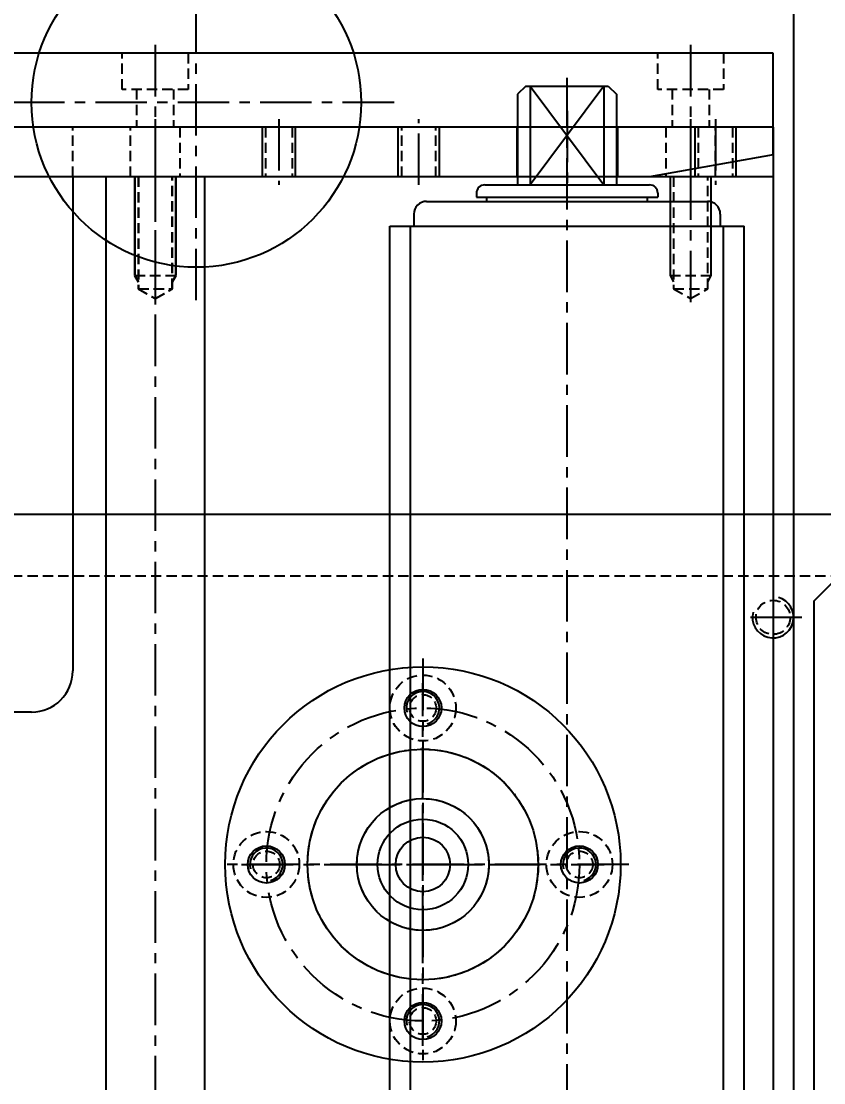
# Model space of a CAD drawing. Header units: inches. Extents: x 0 to 77285, y -118 to 40065.
# Drawn here: x 17468.4 to 17565.8, y 25886.6 to 26015.4 of the extents above; entities that cross this region are included whole.
import ezdxf

# ---------------------------------------------------------------- set-up
doc = ezdxf.new("R2010")
doc.units = ezdxf.units.IN
doc.header["$LTSCALE"] = 5
doc.header["$MEASUREMENT"] = 0
doc.linetypes.add('CENTER', pattern=[2, 1.25, -0.25, 0.25, -0.25])
doc.linetypes.add('HIDDEN', pattern=[0.375, 0.25, -0.125])
for name, color, linetype in [('11', 1, 'CENTER'), ('22', 2, 'HIDDEN'), ('44', 4, 'Continuous'), ('77', 40, 'HIDDEN'), ('A', 8, 'Continuous'), ('B', 123, 'Continuous'), ('G', 231, 'Continuous'), ('T', 3, 'Continuous')]:
    doc.layers.add(name, color=color, linetype=linetype)
doc.styles.add('SCI', font='')
doc.styles.get('SCI').set_extended_font_data('Gulim')
doc.dimstyles.new('SCH', dxfattribs={"dimtxt": 2.5, "dimasz": 2, "dimexe": 1.25, "dimexo": 0.625, "dimtad": 1, "dimdec": 8, "dimtxsty": 'SCI', "dimcen": 2.5, "dimclrd": 4, "dimclre": 4, "dimclrt": 7, "dimadec": 8, "dimazin": 2, "dimtfac": 1, "dimtdec": 8, "dimtmove": 0, "dimatfit": 3, "dimfxl": 1, "dimarcsym": 0})

# ---------------------------------------------------------------- blocks, each defined once
blk = doc.blocks.new('A$C49a8f0fe')
blk.add_line((520, 162.5), (2849.86, 162.5))
blk = doc.blocks.new('*D365')
at = {"color": 4, "lineweight": -2, "transparency": 16777216}
for p, q in [((17399.65, 26493.05), (17399.65, 27402.11)), ((17979.65, 23925.05), (17979.65, 27402.11)), ((17559.65, 27302.11), (17819.65, 27302.11))]:
    blk.add_line(p, q, dxfattribs=at)
at = {"color": 4, "transparency": 16777216}
for points in [[(17559.65, 27328.78), (17559.65, 27275.45), (17399.65, 27302.11)], [(17819.65, 27328.78), (17819.65, 27275.45), (17979.65, 27302.11)]]:
    blk.add_solid(points, dxfattribs=at)
at = {"layer": 'Defpoints', "color": 0, "transparency": 16777216}
for p in [(17979.65, 27302.11), (17399.65, 26443.05), (17979.65, 23875.05)]:
    blk.add_point(p, dxfattribs=at)
at = {"color": 7, "transparency": 16777216, "insert": (17689.65, 27454.64), "char_height": 200, "attachment_point": 5, "style": 'SCI'}
blk.add_mtext('580', dxfattribs=at)
blk = doc.blocks.new('*D366')
at = {"color": 4, "lineweight": -2, "transparency": 16777216}
for p, q in [((12554.65, 23925.55), (12554.65, 28076.14)), ((17979.65, 23925.05), (17979.65, 28076.14)), ((12714.65, 27976.14), (17819.65, 27976.14))]:
    blk.add_line(p, q, dxfattribs=at)
at = {"color": 4, "transparency": 16777216}
for points in [[(12714.65, 28002.81), (12714.65, 27949.48), (12554.65, 27976.14)], [(17819.65, 28002.81), (17819.65, 27949.48), (17979.65, 27976.14)]]:
    blk.add_solid(points, dxfattribs=at)
at = {"layer": 'Defpoints', "color": 0, "transparency": 16777216}
for p in [(17979.65, 27976.14), (12554.65, 23875.55), (17979.65, 23875.05)]:
    blk.add_point(p, dxfattribs=at)
at = {"color": 7, "transparency": 16777216, "insert": (15267.15, 28128.81), "char_height": 200, "attachment_point": 5, "style": 'SCI'}
blk.add_mtext('5425', dxfattribs=at)
blk = doc.blocks.new('*D367')
at = {"color": 4, "lineweight": -2, "transparency": 16777216}
for p, q in [((12554.65, 23925.55), (12554.65, 29140.68)), ((21064.65, 23433.05), (21064.65, 29140.68)), ((12714.65, 29040.68), (20904.65, 29040.68))]:
    blk.add_line(p, q, dxfattribs=at)
at = {"color": 4, "transparency": 16777216}
for points in [[(12714.65, 29067.34), (12714.65, 29014.01), (12554.65, 29040.68)], [(20904.65, 29067.34), (20904.65, 29014.01), (21064.65, 29040.68)]]:
    blk.add_solid(points, dxfattribs=at)
at = {"layer": 'Defpoints', "color": 0, "transparency": 16777216}
for p in [(21064.65, 29040.68), (12554.65, 23875.55), (21064.65, 23383.05)]:
    blk.add_point(p, dxfattribs=at)
at = {"color": 7, "transparency": 16777216, "insert": (16809.65, 29193.47), "char_height": 200, "attachment_point": 5, "style": 'SCI'}
blk.add_mtext('8510', dxfattribs=at)
blk = doc.blocks.new('*D374')
at = {"color": 4, "lineweight": -2, "transparency": 16777216}
for p, q in [((12554.65, 23925.55), (12554.65, 30215.88)), ((37924.65, 23433.05), (37924.65, 30215.88)), ((12714.65, 30115.88), (37764.65, 30115.88))]:
    blk.add_line(p, q, dxfattribs=at)
at = {"color": 4, "transparency": 16777216}
for points in [[(12714.65, 30142.54), (12714.65, 30089.21), (12554.65, 30115.88)], [(37764.65, 30142.54), (37764.65, 30089.21), (37924.65, 30115.88)]]:
    blk.add_solid(points, dxfattribs=at)
at = {"layer": 'Defpoints', "color": 0, "transparency": 16777216}
for p in [(37924.65, 30115.88), (12554.65, 23875.55), (37924.65, 23383.05)]:
    blk.add_point(p, dxfattribs=at)
at = {"color": 7, "transparency": 16777216, "insert": (25239.65, 30268.54), "char_height": 200, "attachment_point": 5, "style": 'SCI'}
blk.add_mtext('25370', dxfattribs=at)
blk = doc.blocks.new('A$C77d0f128')
blk.add_line((50, 207.5, 2129.45), (50, -207.5, 2129.45))
blk.add_circle((0, 90), 20)
at = {"layer": '11'}
for p, q in [((0, 114), (0, 66)), ((24, 90), (-24, 90))]:
    blk.add_line(p, q, dxfattribs=at)
blk = doc.blocks.new('A$C8cd69f33')
for centre, radius in [((0, 0), 24), ((0, 19), 2.25), ((0, 0), 14), ((0, 0), 8), ((-19, 0), 2.25), ((19, 0), 2.25), ((0, -19), 2.25)]:
    blk.add_circle(centre, radius)
at = {"layer": '11'}
for p, q in [((0, 25), (0, -25)), ((-25, 0), (25, 0))]:
    blk.add_line(p, q, dxfattribs=at)
blk.add_circle((0, 0), 19, dxfattribs=at)
at = {"layer": '22'}
for centre in [(0, 19), (-19, 0), (19, 0), (0, -19)]:
    blk.add_circle(centre, 4, dxfattribs=at)
blk = doc.blocks.new('A$C3ce8d080')
for p, q in [((0, 0, 0), (0, -320, 0)), ((12.36, 0, 0), (0, 0, 0)), ((9, 0, 0), (9, -320, 0)), ((12.36, 0, 0), (15, -15, 0)), ((15, -15, 0), (15, -305, 0))]:
    blk.add_line(p, q)
at = {"layer": '11'}
for p, q in [((-1, -10, 0), (10, -10, 0)), ((-1, -75, 0), (10, -75, 0))]:
    blk.add_line(p, q, dxfattribs=at)
at = {"layer": '22'}
for p, q in [((0, -6, 0), (4.4, -6, 0)), ((4.4, -6, 0), (4.4, -14, 0)), ((4.4, -7.75, 0), (9, -7.75, 0)), ((4.4, -12.25, 0), (9, -12.25, 0)), ((4.4, -14, 0), (0, -14, 0)), ((0, -71, 0), (4.4, -71, 0)), ((4.4, -71, 0), (4.4, -79, 0)), ((4.4, -72.75, 0), (9, -72.75, 0)), ((4.4, -77.25, 0), (9, -77.25, 0)), ((4.4, -79, 0), (0, -79, 0))]:
    blk.add_line(p, q, dxfattribs=at)
blk = doc.blocks.new('A$C44b9edcc')
for p, q in [((0, 0), (6, 0)), ((0, 0), (0, -120)), ((6, 0), (6, -120)), ((0, -18.9), (6, -18.9)), ((0, -31.1), (6, -31.1)), ((0, -120), (6, -120))]:
    blk.add_line(p, q)
at = {"layer": '11'}
for p, q in [((-1, -7), (7, -7)), ((-1, -10), (7, -10)), ((-1, -10), (7, -10)), ((-2, -25), (8, -25)), ((7, -43), (-1, -43)), ((-1, -60), (7, -60)), ((-1, -75), (7, -75)), ((-1, -75), (7, -75)), ((-1, -110), (7, -110))]:
    blk.add_line(p, q, dxfattribs=at)
at = {"layer": '22'}
for p, q in [((0, -4.93), (6, -4.93)), ((0, -9.07), (6, -9.07)), ((6, -40.93), (0, -40.93)), ((6, -45.07), (0, -45.07)), ((0, -58.38), (6, -58.38)), ((0, -61.62), (6, -61.62)), ((0, -108.38), (6, -108.38)), ((0, -111.62), (6, -111.62))]:
    blk.add_line(p, q, dxfattribs=at)
at = {"layer": '77'}
for p, q in [((6, -7), (0, -7)), ((0, -13), (6, -13)), ((0, -72), (6, -72)), ((6, -78), (0, -78)), ((6, -85), (0, -85))]:
    blk.add_line(p, q, dxfattribs=at)
at = {"layer": 'T'}
for p, q in [((0, -4.5), (6, -4.5)), ((0, -9.5), (6, -9.5)), ((6, -40.5), (0, -40.5)), ((6, -45.5), (0, -45.5)), ((0, -58), (6, -58)), ((0, -62), (6, -62)), ((0, -108), (6, -108)), ((0, -112), (6, -112))]:
    blk.add_line(p, q, dxfattribs=at)
blk = doc.blocks.new('A$C4178c5cf')
for p, q in [((5, -21.5), (5, 21.5)), ((295, 21.5), (5, 21.5)), ((3.54, 18.6), (5, 18.6)), ((295, 19), (5, 19)), ((2, -17.06), (2, 17.06)), ((1, 11), (1.5, 11)), ((1.5, -11), (1.5, 11)), ((0, -10), (0, 10)), ((2, 9.75), (1.5, 9.75)), ((-12, 5), (-11, 6)), ((-11, 6), (0, 6)), ((-12, -5), (-12, 5)), ((-12, 4.47), (0, 4.47)), ((-12, 4.47), (0, -4.47)), ((-12, -4.47), (0, 4.47)), ((-12, -4.47), (0, -4.47)), ((-12, -5), (-11, -6)), ((-11, -6), (0, -6)), ((2, -9.75), (1.5, -9.75)), ((1, -11), (1.5, -11)), ((3.54, -18.6), (5, -18.6)), ((295, -19), (5, -19)), ((295, -21.5), (5, -21.5))]:
    blk.add_line(p, q)
for centre, radius, start, end in [((3.54, 17.06), 1.54, 90, 180), ((1, 10), 1, 90, 180), ((1, -10), 1, 180, 270), ((3.54, -17.06), 1.54, 180, 270)]:
    blk.add_arc(centre, radius, start, end)
at = {"layer": '11'}
blk.add_line((313, 0), (-13, 0), dxfattribs=at)
blk = doc.blocks.new('A$Ce276e4a4')
for p, q in [((302, 6), (0, 6)), ((0, 6), (0, -6)), ((302, -6), (0, -6))]:
    blk.add_line(p, q)
at = {"layer": '11'}
blk.add_line((303, 0), (-1, 0), dxfattribs=at)
at = {"layer": '22'}
for p, q in [((13.6, 2.07), (0, 2.07)), ((12, -2.5), (12, 2.5)), ((14.79, 0), (13.6, 2.07)), ((13.6, -2.07), (13.6, 2.07)), ((13.6, -2.07), (14.79, 0)), ((0, -2.07), (13.6, -2.07))]:
    blk.add_line(p, q, dxfattribs=at)
at = {"layer": 'T'}
for p, q in [((12, 2.5), (0, 2.5)), ((12.75, 2.07), (12, 2.5)), ((0, -2.5), (12, -2.5)), ((12, -2.5), (12.75, -2.07))]:
    blk.add_line(p, q, dxfattribs=at)
blk = doc.blocks.new('A$Ca57f8651')
for p, q in [((0, 0), (0, -85)), ((0, 0), (302, 0)), ((0, -85), (60, -85)), ((65, -90), (65, -230))]:
    blk.add_line(p, q)
for radius in [5.5, 3.3]:
    blk.add_circle((83.5, -42.5, 0), radius)
blk.add_arc((60, -90), 5, 0, 90)
at = {"layer": '11'}
for p, q in [((-1, -10), (15.79, -10)), ((83.5, -51.5, 0), (83.5, -33.5, 0)), ((92.5, -42.5, 0), (74.5, -42.5, 0)), ((-1, -75), (15.79, -75))]:
    blk.add_line(p, q, dxfattribs=at)
at = {"layer": '22'}
for p, q in [((12, -12.5), (12, -7.5)), ((13.6, -7.93), (0, -7.93)), ((14.79, -10), (13.6, -7.93)), ((13.6, -12.07), (13.6, -7.93)), ((13.6, -12.07), (14.79, -10)), ((0, -12.07), (13.6, -12.07)), ((13.6, -72.93), (0, -72.93)), ((12, -77.5), (12, -72.5)), ((14.79, -75), (13.6, -72.93)), ((13.6, -77.07), (13.6, -72.93)), ((13.6, -77.07), (14.79, -75)), ((0, -77.07), (13.6, -77.07))]:
    blk.add_line(p, q, dxfattribs=at)
blk.add_circle((83.5, -42.5, 0), 8, dxfattribs=at)
at = {"layer": 'T'}
for p, q in [((12, -7.5), (0, -7.5)), ((12.75, -7.93), (12, -7.5)), ((0, -12.5), (12, -12.5)), ((12, -12.5), (12.75, -12.07)), ((12, -72.5), (0, -72.5)), ((12.75, -72.93), (12, -72.5)), ((12, -77.5), (12.75, -77.07)), ((0, -77.5), (12, -77.5))]:
    blk.add_line(p, q, dxfattribs=at)
blk = doc.blocks.new('A$Cb1821bae')
blk.add_line((-102.5, 202, 0), (-102.5, -202, 0))
for centre, radius in [((-97.5, 160, 0), 2.07), ((-67.5, 136.5, 0), 1.62), ((-67.5, 117.5, 0), 14), ((-86.5, 117.5, 0), 1.62), ((-48.5, 117.5, 0), 1.62), ((-67.5, 98.5, 0), 1.62)]:
    blk.add_circle(centre, radius)
at = {"layer": '11'}
for p, q in [((-97.5, 163.5, 0), (-97.5, 156.5, 0)), ((-101, 160, 0), (-94, 160, 0)), ((-67.5, 95.5, 0), (-67.5, 139.5, 0)), ((-45.5, 117.5, 0), (-89.5, 117.5, 0))]:
    blk.add_line(p, q, dxfattribs=at)
blk.add_circle((-67.5, 117.5, 0), 19, dxfattribs=at)
at = {"layer": 'T'}
for centre, radius, start, end in [((-97.5, 160, 0), 2.5, 255, 165), ((-67.5, 136.5, 0), 2, 15, 285), ((-86.5, 117.5, 0), 2, 15, 285), ((-48.5, 117.5, 0), 2, 15, 285), ((-67.5, 98.5, 0), 2, 15, 285)]:
    blk.add_arc(centre, radius, start, end, dxfattribs=at)
blk = doc.blocks.new('A$Cf0c873a2')
for p, q in [((-99.5, 20), (-102.5, 17)), ((99.5, 20), (-99.5, 20))]:
    blk.add_line(p, q)
blk = doc.blocks.new('A$C98ccf4fa')
at = {"xscale": -1.000000000000001, "rotation": 180}
blk.add_blockref('A$Cf0c873a2', (0, 185), dxfattribs=at)
for name, p in [('A$C44b9edcc', (-157, 160)), ('A$Ca57f8651', (-151, 160)), ('A$Ce276e4a4', (-151, 85.04))]:
    blk.add_blockref(name, p)
at = {"layer": '22'}
blk.add_blockref('A$Cb1821bae', (0, 0), dxfattribs=at)
at = {"layer": '44'}
blk.add_blockref('A$C8cd69f33', (-67.5, 117.5, 0), dxfattribs=at)
at = {"layer": 'B'}
blk.add_blockref('A$C4178c5cf', (-150, 135), dxfattribs=at)
at = {"layer": 'G'}
blk.add_blockref('A$C3ce8d080', (-166, 160, 0), dxfattribs=at)
blk = doc.blocks.new('A$C24dcf2da')
blk.add_blockref('A$C98ccf4fa', (0, 0))
at = {"layer": 'A'}
blk.add_blockref('A$C77d0f128', (-160, 0), dxfattribs=at)

msp = doc.modelspace()

# ---------------------------------------------------------------- block references
at = {"rotation": 270}
for name, p in [('A$C49a8f0fe', (17399.6497809, 26783.0504763)), ('A$C24dcf2da', (17399.6497809, 25845.5504763, 0))]:
    msp.add_blockref(name, p, dxfattribs=at)

# ---------------------------------------------------------------- dimensions: what is measured, and where the dimension line sits
for base, p1, p2, picture, middle in [((37924.649780898, 30115.8761734788), (12554.649780898, 23875.5504762968), (37924.649780898, 23383.0504762948), '*D374', (25239.649780898, 30268.5392893244)), ((21064.649780898, 29040.6754827387), (12554.649780898, 23875.5504762968), (21064.649780898, 23383.0504762948), '*D367', (16809.649780898, 29193.4717543765)), ((17979.649780898, 27976.1433020648), (12554.649780898, 23875.5504762968), (17979.649780898, 23875.0504762948), '*D366', (15267.149780898, 28128.8064179103)), ((17979.649780898, 27302.1133816955), (17399.649780898, 26443.0504762968), (17979.649780898, 23875.0504762948), '*D365', (17689.649780898, 27454.6433417487))]:
    dim = msp.add_linear_dim(base=base, p1=p1, p2=p2, dimstyle='SCH', override={"dimscale": 80})
    dim.commit()
    dim.dimension.update_dxf_attribs({"geometry": picture, "text_midpoint": middle})

# ---------------------------------------------------------------- leaders
msp.add_leader([(17399.65170498, 23913.04575819), (19552.82136544, 27450.34323961)], dimstyle='SCH', override={"dimscale": 80, "dimgap": 0.625, "dimtad": 1})

doc.saveas('drawing.dxf')
